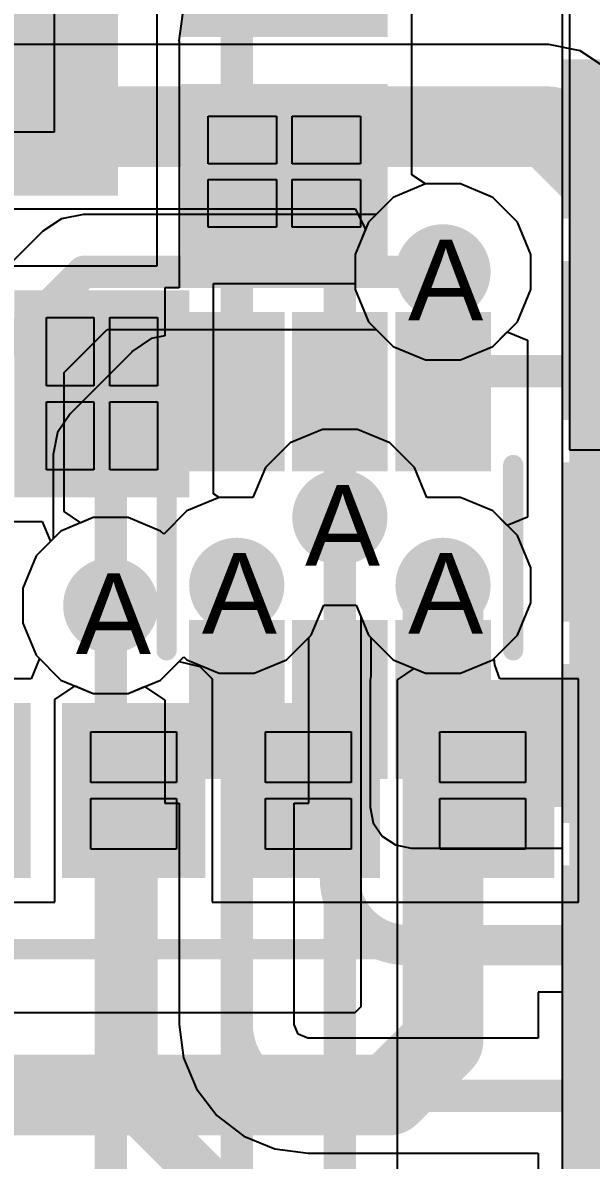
# Model space of a CAD drawing. Header units: inches. Extents: x 0 to 5271, y 0 to 5417.
# Drawn here: x 131.14 to 134.73, y 28.31 to 35.48 of the extents above; entities that cross this region are included whole.
import ezdxf

# ---------------------------------------------------------------- set-up
doc = ezdxf.new("R2010")
doc.units = ezdxf.units.IN
for name, color, linetype in [('Bottom Layer', 5, 'Continuous'), ('Bottom Overlay', 54, 'Continuous'), ('Bottom Paste', 16, 'Continuous'), ('Bottom Solder', 6, 'Continuous'), ('Drill Drawing', 1, 'Continuous'), ('L2_GND1', 16, 'Continuous'), ('L3_SIG1', 76, 'Continuous'), ('L4_PWR', 90, 'Continuous'), ('L5_GND2', 156, 'Continuous'), ('L6_SIG2', 130, 'Continuous'), ('L7_GND3', 216, 'Continuous'), ('Top Layer', 1, 'Continuous'), ('Top Overlay', 2, 'Continuous'), ('Top Paste', 8, 'Continuous'), ('Top Solder', 216, 'Continuous'), ('Via Holes', 16, 'Continuous')]:
    doc.layers.add(name, color=color, linetype=linetype)
doc.styles.add('Arial', font='', dxfattribs={"height": 0.2})
doc.styles.get('Arial').set_extended_font_data('Arial')

# ---------------------------------------------------------------- blocks, each defined once
blk = doc.blocks.new('SOT_363_B_266')
at = {"layer": 'Bottom Layer'}
for points in [[(-1.37, 0.45), (-1.37, 0.85), (-0.57, 0.85), (-0.57, 0.45)], [(0.57, 0.45), (0.57, 0.85), (1.37, 0.85), (1.37, 0.45)], [(-1.37, -0.2), (-1.37, 0.2), (-0.57, 0.2), (-0.57, -0.2)], [(0.57, -0.2), (0.57, 0.2), (1.37, 0.2), (1.37, -0.2)], [(-1.37, -0.85), (-1.37, -0.45), (-0.57, -0.45), (-0.57, -0.85)], [(0.57, -0.85), (0.57, -0.45), (1.37, -0.45), (1.37, -0.85)]]:
    blk.add_hatch(color=5, dxfattribs=at).paths.add_polyline_path(points)
at = {"layer": 'Bottom Paste'}
for points in [[(-1.37, 0.45), (-1.37, 0.85), (-0.57, 0.85), (-0.57, 0.45)], [(0.57, 0.45), (0.57, 0.85), (1.37, 0.85), (1.37, 0.45)], [(-1.37, -0.2), (-1.37, 0.2), (-0.57, 0.2), (-0.57, -0.2)], [(0.57, -0.2), (0.57, 0.2), (1.37, 0.2), (1.37, -0.2)], [(-1.37, -0.85), (-1.37, -0.45), (-0.57, -0.45), (-0.57, -0.85)], [(0.57, -0.85), (0.57, -0.45), (1.37, -0.45), (1.37, -0.85)]]:
    blk.add_hatch(color=16, dxfattribs=at).paths.add_polyline_path(points)
at = {"layer": 'Bottom Solder'}
for points in [[(-1.4716, 0.3484), (-1.4716, 0.9516), (-0.4684, 0.9516), (-0.4684, 0.3484)], [(0.4684, 0.3484), (0.4684, 0.9516), (1.4716, 0.9516), (1.4716, 0.3484)], [(-1.4716, -0.3016), (-1.4716, 0.3016), (-0.4684, 0.3016), (-0.4684, -0.3016)], [(0.4684, -0.3016), (0.4684, 0.3016), (1.4716, 0.3016), (1.4716, -0.3016)], [(-1.4716, -0.9516), (-1.4716, -0.3484), (-0.4684, -0.3484), (-0.4684, -0.9516)], [(0.4684, -0.9516), (0.4684, -0.3484), (1.4716, -0.3484), (1.4716, -0.9516)]]:
    blk.add_hatch(color=6, dxfattribs=at).paths.add_polyline_path(points)
at = {"layer": 'Bottom Overlay'}
for points in [[(-0.6604, 1.0922, 0.127, 0.127, 0), (0.508, 1.0922, 0.127, 0.127, 0)], [(-1.651, -0.5334, 0.1, 0.1, 0), (-1.524, -0.6604, 0.1, 0.1, 0)], [(-1.651, -0.5334, 0.1, 0.1, 0), (-1.651, -0.7874, 0.1, 0.1, 0)], [(-1.524, -0.6604, 0.1, 0.1, 0), (-1.651, -0.7874, 0.1, 0.1, 0)], [(-0.6604, -1.0922, 0.127, 0.127, 0), (0.508, -1.0922, 0.127, 0.127, 0)]]:
    blk.add_lwpolyline(points, format="xyseb", dxfattribs=at)
for points in [[(-0.6922, 1.0922, 0.0635, 0.0635, 1), (-0.6287, 1.0922, 0.0635, 0.0635, 1)], [(0.4762, 1.0922, 0.0635, 0.0635, 1), (0.5397, 1.0922, 0.0635, 0.0635, 1)], [(-1.676, -0.5334, 0.05, 0.05, 1), (-1.626, -0.5334, 0.05, 0.05, 1)], [(-1.676, -0.5334, 0.05, 0.05, 1), (-1.626, -0.5334, 0.05, 0.05, 1)], [(-1.549, -0.6604, 0.05, 0.05, 1), (-1.499, -0.6604, 0.05, 0.05, 1)], [(-1.549, -0.6604, 0.05, 0.05, 1), (-1.499, -0.6604, 0.05, 0.05, 1)], [(-1.676, -0.7874, 0.05, 0.05, 1), (-1.626, -0.7874, 0.05, 0.05, 1)], [(-1.676, -0.7874, 0.05, 0.05, 1), (-1.626, -0.7874, 0.05, 0.05, 1)], [(-0.6922, -1.0922, 0.0635, 0.0635, 1), (-0.6287, -1.0922, 0.0635, 0.0635, 1)], [(0.4762, -1.0922, 0.0635, 0.0635, 1), (0.5397, -1.0922, 0.0635, 0.0635, 1)]]:
    blk.add_lwpolyline(points, format="xyseb", close=True, dxfattribs=at)
blk = doc.blocks.new('A7682E_268')
at = {"layer": 'Top Layer'}
for points in [[(1.6, -1.85), (4.2, -1.85), (4.2, -4.95), (1.6, -4.95)], [(4.8, -4.45), (5.9, -4.45), (5.9, -5.35), (4.8, -5.35)], [(3.75, -5.75), (4.65, -5.75), (4.65, -6.85), (3.75, -6.85)], [(4.05, -8.35), (4.75, -8.35), (4.75, -9.25), (4.05, -9.25)], [(5.15, -8.35), (5.85, -8.35), (5.85, -9.25), (5.15, -9.25)], [(6.25, -8.35), (6.95, -8.35), (6.95, -9.25), (6.25, -9.25)]]:
    blk.add_hatch(color=1, dxfattribs=at).paths.add_polyline_path(points)
at = {"layer": 'Top Solder'}
for points in [[(1.4984, -1.7484), (4.3016, -1.7484), (4.3016, -5.0516), (1.4984, -5.0516)], [(4.6984, -2.9484), (6.0016, -2.9484), (6.0016, -4.0516), (4.6984, -4.0516)], [(4.6984, -4.3484), (6.0016, -4.3484), (6.0016, -5.4516), (4.6984, -5.4516)], [(3.6484, -5.6484), (4.7516, -5.6484), (4.7516, -6.9516), (3.6484, -6.9516)], [(2.8484, -8.2484), (3.7516, -8.2484), (3.7516, -9.3516), (2.8484, -9.3516)], [(3.9484, -8.2484), (4.8516, -8.2484), (4.8516, -9.3516), (3.9484, -9.3516)], [(5.0484, -8.2484), (5.9516, -8.2484), (5.9516, -9.3516), (5.0484, -9.3516)], [(6.1484, -8.2484), (7.0516, -8.2484), (7.0516, -9.3516), (6.1484, -9.3516)]]:
    blk.add_hatch(color=216, dxfattribs=at).paths.add_polyline_path(points)
at = {"layer": 'Top Overlay'}
blk.add_lwpolyline([(-9.8, -9.8, 0.127, 0.127, 0), (9.8, -9.8, 0.127, 0.127, 0)], format="xyseb", dxfattribs=at)
at = {"layer": 'Top Paste'}
for p, q in [((3.9, -3.7), (3.9, -4.65)), ((4.87, -4.85), (4.87, -4.55)), ((4.87, -4.55), (5.3, -4.55)), ((5.3, -4.55), (5.3, -4.85)), ((5.4, -4.85), (5.4, -4.55)), ((5.4, -4.55), (5.83, -4.55)), ((5.83, -4.55), (5.83, -4.85)), ((3.9, -4.65), (3.2, -4.65)), ((5.3, -4.85), (4.87, -4.85)), ((5.83, -4.85), (5.4, -4.85)), ((4.87, -5.25), (4.87, -4.95)), ((4.87, -4.95), (5.3, -4.95)), ((5.3, -4.95), (5.3, -5.25)), ((5.4, -5.25), (5.4, -4.95)), ((5.4, -4.95), (5.83, -4.95)), ((5.83, -4.95), (5.83, -5.25)), ((5.3, -5.25), (4.87, -5.25)), ((5.83, -5.25), (5.4, -5.25)), ((3.85, -6.25), (3.85, -5.82)), ((3.85, -5.82), (4.15, -5.82)), ((4.15, -5.82), (4.15, -6.25)), ((4.25, -6.25), (4.25, -5.82)), ((4.25, -5.82), (4.55, -5.82)), ((4.55, -5.82), (4.55, -6.25)), ((4.15, -6.25), (3.85, -6.25)), ((4.55, -6.25), (4.25, -6.25)), ((3.85, -6.78), (3.85, -6.35)), ((3.85, -6.35), (4.15, -6.35)), ((4.15, -6.35), (4.15, -6.78)), ((4.25, -6.78), (4.25, -6.35)), ((4.25, -6.35), (4.55, -6.35)), ((4.55, -6.35), (4.55, -6.78)), ((4.15, -6.78), (3.85, -6.78)), ((4.55, -6.78), (4.25, -6.78)), ((4.13, -8.75), (4.13, -8.43)), ((4.13, -8.43), (4.67, -8.43)), ((4.67, -8.43), (4.67, -8.75)), ((5.23, -8.75), (5.23, -8.43)), ((5.23, -8.43), (5.77, -8.43)), ((5.77, -8.43), (5.77, -8.75)), ((6.33, -8.75), (6.33, -8.43)), ((6.33, -8.43), (6.87, -8.43)), ((6.87, -8.43), (6.87, -8.75)), ((4.67, -8.75), (4.13, -8.75)), ((5.77, -8.75), (5.23, -8.75)), ((6.87, -8.75), (6.33, -8.75)), ((4.13, -9.17), (4.13, -8.85)), ((4.13, -8.85), (4.67, -8.85)), ((4.67, -8.85), (4.67, -9.17)), ((5.23, -9.17), (5.23, -8.85)), ((5.23, -8.85), (5.77, -8.85)), ((5.77, -8.85), (5.77, -9.17)), ((6.33, -9.17), (6.33, -8.85)), ((6.33, -8.85), (6.87, -8.85)), ((6.87, -8.85), (6.87, -9.17)), ((4.67, -9.17), (4.13, -9.17)), ((5.77, -9.17), (5.23, -9.17)), ((6.87, -9.17), (6.33, -9.17))]:
    blk.add_line(p, q, dxfattribs=at)
blk = doc.blocks.new('XKNANO_113_B_295')
at = {"layer": 'Bottom Layer'}
for points in [[(-3.96, -6.17), (-3.16, -6.17), (-3.16, -7.31), (-3.96, -7.31)], [(-2.69, -6.17), (-1.89, -6.17), (-1.89, -7.31), (-2.69, -7.31)], [(-1.42, -6.17), (-0.62, -6.17), (-0.62, -7.31), (-1.42, -7.31)], [(-0.15, -6.17), (0.65, -6.17), (0.65, -7.31), (-0.15, -7.31)], [(1.12, -6.17), (1.92, -6.17), (1.92, -7.31), (1.12, -7.31)], [(2.07, -6.17), (2.87, -6.17), (2.87, -7.31), (2.07, -7.31)]]:
    blk.add_hatch(color=5, dxfattribs=at).paths.add_polyline_path(points)
at = {"layer": 'Bottom Paste'}
for points in [[(-3.96, -6.17), (-3.16, -6.17), (-3.16, -7.31), (-3.96, -7.31)], [(-2.69, -6.17), (-1.89, -6.17), (-1.89, -7.31), (-2.69, -7.31)], [(-1.42, -6.17), (-0.62, -6.17), (-0.62, -7.31), (-1.42, -7.31)], [(-0.15, -6.17), (0.65, -6.17), (0.65, -7.31), (-0.15, -7.31)], [(1.12, -6.17), (1.92, -6.17), (1.92, -7.31), (1.12, -7.31)], [(2.07, -6.17), (2.87, -6.17), (2.87, -7.31), (2.07, -7.31)]]:
    blk.add_hatch(color=16, dxfattribs=at).paths.add_polyline_path(points)
at = {"layer": 'Bottom Solder'}
for points in [[(-4.0616, -6.0684), (-3.0584, -6.0684), (-3.0584, -7.4116), (-4.0616, -7.4116)], [(-2.7916, -6.0684), (-1.7884, -6.0684), (-1.7884, -7.4116), (-2.7916, -7.4116)], [(-1.5216, -6.0684), (-0.5184, -6.0684), (-0.5184, -7.4116), (-1.5216, -7.4116)], [(-0.2516, -6.0684), (0.7516, -6.0684), (0.7516, -7.4116), (-0.2516, -7.4116)], [(1.0184, -6.0684), (2.0216, -6.0684), (2.0216, -7.4116), (1.0184, -7.4116)], [(1.9684, -6.0684), (2.9716, -6.0684), (2.9716, -7.4116), (1.9684, -7.4116)]]:
    blk.add_hatch(color=6, dxfattribs=at).paths.add_polyline_path(points)

msp = doc.modelspace()

# ---------------------------------------------------------------- hatches: boundary and pattern name
at = {"layer": 'Bottom Layer'}
h = msp.add_hatch(color=5, dxfattribs=at)
edge = h.paths.add_edge_path()
edge.add_arc((133.7931, 33.9089), 0.3, 0, 360)
h = msp.add_hatch(color=5, dxfattribs=at)
edge = h.paths.add_edge_path()
edge.add_arc((133.143, 32.3618), 0.3, 0, 360)
h = msp.add_hatch(color=5, dxfattribs=at)
edge = h.paths.add_edge_path()
edge.add_arc((132.493, 31.933), 0.3, 0, 360)
h = msp.add_hatch(color=5, dxfattribs=at)
edge = h.paths.add_edge_path()
edge.add_arc((133.7931, 31.933), 0.3, 0, 360)
h = msp.add_hatch(color=5, dxfattribs=at)
edge = h.paths.add_edge_path()
edge.add_arc((131.699, 31.806), 0.3, 0, 360)
msp.add_hatch(color=5, dxfattribs=at).paths.add_polyline_path([(133.5931, 30.536), (135.787, 30.536), (135.787, 31.336), (133.5931, 31.336)])
at = {"layer": 'L2_GND1'}
h = msp.add_hatch(color=16, dxfattribs=at)
edge = h.paths.add_edge_path()
edge.add_arc((133.7931, 33.9089), 0.3, 0, 360)
h = msp.add_hatch(color=16, dxfattribs=at)
edge = h.paths.add_edge_path()
edge.add_arc((133.143, 32.3618), 0.3, 0, 360)
h = msp.add_hatch(color=16, dxfattribs=at)
edge = h.paths.add_edge_path()
edge.add_arc((132.493, 31.933), 0.3, 0, 360)
h = msp.add_hatch(color=16, dxfattribs=at)
edge = h.paths.add_edge_path()
edge.add_arc((133.7931, 31.933), 0.3, 0, 360)
h = msp.add_hatch(color=16, dxfattribs=at)
edge = h.paths.add_edge_path()
edge.add_arc((131.699, 31.806), 0.3, 0, 360)
at = {"layer": 'L3_SIG1'}
h = msp.add_hatch(color=76, dxfattribs=at)
edge = h.paths.add_edge_path()
edge.add_arc((133.7931, 33.9089), 0.3, 0, 360)
h = msp.add_hatch(color=76, dxfattribs=at)
edge = h.paths.add_edge_path()
edge.add_arc((133.143, 32.3618), 0.3, 0, 360)
h = msp.add_hatch(color=76, dxfattribs=at)
edge = h.paths.add_edge_path()
edge.add_arc((132.493, 31.933), 0.3, 0, 360)
h = msp.add_hatch(color=76, dxfattribs=at)
edge = h.paths.add_edge_path()
edge.add_arc((133.7931, 31.933), 0.3, 0, 360)
h = msp.add_hatch(color=76, dxfattribs=at)
edge = h.paths.add_edge_path()
edge.add_arc((131.699, 31.806), 0.3, 0, 360)
at = {"layer": 'L4_PWR'}
h = msp.add_hatch(color=90, dxfattribs=at)
edge = h.paths.add_edge_path()
edge.add_arc((133.7931, 33.9089), 0.3, 0, 360)
h = msp.add_hatch(color=90, dxfattribs=at)
edge = h.paths.add_edge_path()
edge.add_arc((133.143, 32.3618), 0.3, 0, 360)
h = msp.add_hatch(color=90, dxfattribs=at)
edge = h.paths.add_edge_path()
edge.add_arc((132.493, 31.933), 0.3, 0, 360)
h = msp.add_hatch(color=90, dxfattribs=at)
edge = h.paths.add_edge_path()
edge.add_arc((133.7931, 31.933), 0.3, 0, 360)
h = msp.add_hatch(color=90, dxfattribs=at)
edge = h.paths.add_edge_path()
edge.add_arc((131.699, 31.806), 0.3, 0, 360)
at = {"layer": 'L5_GND2'}
h = msp.add_hatch(color=156, dxfattribs=at)
edge = h.paths.add_edge_path()
edge.add_arc((133.7931, 33.9089), 0.3, 0, 360)
h = msp.add_hatch(color=156, dxfattribs=at)
edge = h.paths.add_edge_path()
edge.add_arc((133.143, 32.3618), 0.3, 0, 360)
h = msp.add_hatch(color=156, dxfattribs=at)
edge = h.paths.add_edge_path()
edge.add_arc((132.493, 31.933), 0.3, 0, 360)
h = msp.add_hatch(color=156, dxfattribs=at)
edge = h.paths.add_edge_path()
edge.add_arc((133.7931, 31.933), 0.3, 0, 360)
h = msp.add_hatch(color=156, dxfattribs=at)
edge = h.paths.add_edge_path()
edge.add_arc((131.699, 31.806), 0.3, 0, 360)
at = {"layer": 'L6_SIG2'}
h = msp.add_hatch(color=130, dxfattribs=at)
edge = h.paths.add_edge_path()
edge.add_arc((133.7931, 33.9089), 0.3, 0, 360)
h = msp.add_hatch(color=130, dxfattribs=at)
edge = h.paths.add_edge_path()
edge.add_arc((133.143, 32.3618), 0.3, 0, 360)
h = msp.add_hatch(color=130, dxfattribs=at)
edge = h.paths.add_edge_path()
edge.add_arc((132.493, 31.933), 0.3, 0, 360)
h = msp.add_hatch(color=130, dxfattribs=at)
edge = h.paths.add_edge_path()
edge.add_arc((133.7931, 31.933), 0.3, 0, 360)
h = msp.add_hatch(color=130, dxfattribs=at)
edge = h.paths.add_edge_path()
edge.add_arc((131.699, 31.806), 0.3, 0, 360)
at = {"layer": 'L7_GND3'}
h = msp.add_hatch(color=216, dxfattribs=at)
edge = h.paths.add_edge_path()
edge.add_arc((133.7931, 33.9089), 0.3, 0, 360)
h = msp.add_hatch(color=216, dxfattribs=at)
edge = h.paths.add_edge_path()
edge.add_arc((133.143, 32.3618), 0.3, 0, 360)
h = msp.add_hatch(color=216, dxfattribs=at)
edge = h.paths.add_edge_path()
edge.add_arc((132.493, 31.933), 0.3, 0, 360)
h = msp.add_hatch(color=216, dxfattribs=at)
edge = h.paths.add_edge_path()
edge.add_arc((133.7931, 31.933), 0.3, 0, 360)
h = msp.add_hatch(color=216, dxfattribs=at)
edge = h.paths.add_edge_path()
edge.add_arc((131.699, 31.806), 0.3, 0, 360)
at = {"layer": 'Top Layer'}
h = msp.add_hatch(color=1, dxfattribs=at)
edge = h.paths.add_edge_path()
edge.add_arc((133.7931, 33.9089), 0.3, 0, 360)
h = msp.add_hatch(color=1, dxfattribs=at)
edge = h.paths.add_edge_path()
edge.add_arc((133.143, 32.3618), 0.3, 0, 360)
h = msp.add_hatch(color=1, dxfattribs=at)
edge = h.paths.add_edge_path()
edge.add_arc((132.493, 31.933), 0.3, 0, 360)
h = msp.add_hatch(color=1, dxfattribs=at)
edge = h.paths.add_edge_path()
edge.add_arc((133.7931, 31.933), 0.3, 0, 360)
h = msp.add_hatch(color=1, dxfattribs=at)
edge = h.paths.add_edge_path()
edge.add_arc((131.699, 31.806), 0.3, 0, 360)
at = {"layer": 'Via Holes'}
h = msp.add_hatch(color=7, dxfattribs=at)
edge = h.paths.add_edge_path()
edge.add_arc((133.7931, 33.9089), 0.15, 0, 360)
h = msp.add_hatch(color=7, dxfattribs=at)
edge = h.paths.add_edge_path()
edge.add_arc((133.143, 32.3618), 0.15, 0, 360)
h = msp.add_hatch(color=7, dxfattribs=at)
edge = h.paths.add_edge_path()
edge.add_arc((132.493, 31.933), 0.15, 0, 360)
h = msp.add_hatch(color=7, dxfattribs=at)
edge = h.paths.add_edge_path()
edge.add_arc((133.7931, 31.933), 0.15, 0, 360)
h = msp.add_hatch(color=7, dxfattribs=at)
edge = h.paths.add_edge_path()
edge.add_arc((131.699, 31.806), 0.15, 0, 360)

# ---------------------------------------------------------------- linework, layer by layer
at = {"layer": 'Bottom Layer'}
for p, q in [((134.5444, 38.354), (134.5444, 11.4664)), ((132.1633, 35.6285), (132.1288, 35.366)), ((132.1288, 35.366), (132.1305, 35.3659)), ((132.1305, 35.3659), (132.1305, 33.8077)), ((132.1305, 33.8077), (132.0391, 33.8077)), ((132.0391, 33.8077), (132.0391, 33.5055)), ((131.9544, 33.4887), (131.8368, 33.4101)), ((132.0391, 33.5055), (131.9544, 33.4887)), ((131.8368, 33.4101), (131.8318, 33.4026)), ((131.8318, 33.4026), (131.4426, 33.0134)), ((131.4426, 33.0134), (131.364, 32.8958)), ((131.364, 32.8958), (131.3364, 32.7571)), ((131.3364, 32.7571), (131.3364, 32.7571)), ((131.3364, 32.7571), (131.3364, 32.2269)), ((131.3364, 32.2269), (131.2293, 32.1198)), ((131.2293, 32.1198), (131.145, 31.9162)), ((131.145, 31.9162), (131.145, 31.6958)), ((132.9627, 31.6192), (133.0408, 31.8078)), ((133.0408, 31.8078), (133.2453, 31.8078)), ((133.2453, 31.8078), (133.3234, 31.6192)), ((131.145, 31.6958), (131.2293, 31.4922)), ((132.947, 31.6035), (132.9627, 31.6192)), ((133.3234, 31.6192), (133.3391, 31.6035)), ((132.947, 30.5597), (132.947, 31.6035)), ((133.3391, 31.6035), (133.3391, 31.361)), ((131.2293, 31.4922), (131.3852, 31.3363)), ((131.3852, 31.3363), (131.5888, 31.252)), ((133.3391, 31.361), (133.3341, 31.336)), ((133.3341, 31.336), (133.3341, 30.536)), ((131.8092, 31.252), (131.912, 31.2946)), ((131.912, 31.2946), (132.0391, 31.2097)), ((131.5888, 31.252), (131.8092, 31.252)), ((132.0391, 31.2097), (132.0391, 30.5597)), ((132.0391, 30.5597), (132.1305, 30.5597)), ((132.1305, 30.5597), (132.1305, 29.166)), ((132.8556, 29.166), (132.8556, 30.5597)), ((132.8556, 30.5597), (132.947, 30.5597)), ((133.3341, 30.536), (133.3538, 30.4369)), ((133.3538, 30.4369), (133.4099, 30.3529)), ((133.4099, 30.3529), (133.494, 30.2967)), ((133.494, 30.2967), (133.5931, 30.277)), ((133.5931, 30.277), (134.5444, 30.277)), ((134.5444, 30.277), (134.5444, 29.37)), ((134.5444, 29.37), (134.3929, 29.37)), ((134.3929, 29.37), (134.3929, 29.0785)), ((132.1305, 29.166), (132.1305, 29.166)), ((132.1305, 29.166), (132.1305, 29.166)), ((132.1305, 29.166), (132.1305, 29.1658)), ((132.1305, 29.1658), (132.1582, 28.9557)), ((132.8553, 29.1643), (132.8556, 29.166)), ((132.8805, 29.1034), (132.8553, 29.1643)), ((132.9414, 29.0782), (132.8805, 29.1034)), ((132.943, 29.0785), (132.9414, 29.0782)), ((134.3929, 29.0785), (132.943, 29.0785)), ((132.1582, 28.9557), (132.2394, 28.7597)), ((132.2394, 28.7597), (132.3685, 28.5914)), ((132.3685, 28.5914), (132.5368, 28.4623)), ((132.5368, 28.4623), (132.7327, 28.3811)), ((132.7327, 28.3811), (132.9429, 28.3534)), ((132.9429, 28.3534), (132.943, 28.3534)), ((132.943, 28.3534), (132.943, 28.3534)), ((132.943, 28.3534), (132.9431, 28.3534)), ((132.9431, 28.3534), (134.3929, 28.3534)), ((134.3929, 28.3534), (134.3929, 28.062))]:
    msp.add_line(p, q, dxfattribs=at)
for points in [[(132.493, 35.366, 0.2032, 0.2032, -0.099034), (132.5431, 35.616, 0.2032, 0.2032, 0)], [(132.493, 33.1537, 0.2032, 0.2032, 0), (132.493, 35.3659, 0.2032, 0.2032, 0)], [(133.143, 34.405, 0.2032, 0.2032, -0.414213), (133.484, 34.746, 0.2032, 0.2032, 0)], [(133.484, 34.746, 0.2032, 0.2032, 0), (135.2169, 34.746, 0.2032, 0.2032, 0)], [(133.143, 33.1537, 0.2032, 0.2032, 0), (133.143, 34.405, 0.2032, 0.2032, 0)], [(133.8015, 33.2185, 0.2032, 0.2032, 0), (133.8015, 33.9089, 0.2032, 0.2032, 0)], [(133.8015, 33.2185, 0.2032, 0.2032, 0), (133.8661, 33.2832, 0.2032, 0.2032, 0)], [(133.8661, 33.2832, 0.2032, 0.2032, 0), (135.1368, 33.2832, 0.2032, 0.2032, 0)], [(133.7931, 33.2102, 0.2032, 0.2032, 0), (133.8015, 33.2185, 0.2032, 0.2032, 0)], [(133.7931, 33.1537, 0.2032, 0.2032, 0), (133.7931, 33.2102, 0.2032, 0.2032, 0)], [(133.7973, 33.2144, 0.2032, 0.2032, 0), (133.8015, 33.2185, 0.2032, 0.2032, 0)], [(133.8015, 33.2185, 0.2032, 0.2032, 0), (133.8015, 33.2185, 0.2032, 0.2032, 0)], [(131.699, 32.7571, 0.2032, 0.2032, 0), (132.0932, 33.1512, 0.2032, 0.2032, 0)], [(132.0932, 33.1537, 0.2032, 0.2032, 0), (132.493, 33.1537, 0.2032, 0.2032, 0)], [(132.0932, 33.1512, 0.2032, 0.2032, 0), (132.0932, 33.1537, 0.2032, 0.2032, 0)], [(133.143, 32.3618, 0.2032, 0.2032, 0), (133.143, 33.1537, 0.2032, 0.2032, 0)], [(131.699, 31.806, 0.2032, 0.2032, 0), (131.699, 32.7571, 0.2032, 0.2032, 0)], [(133.7931, 31.2137, 0.254, 0.254, 0), (133.7931, 31.933, 0.254, 0.254, 0)], [(132.493, 31.2137, 0.2032, 0.2032, 0), (132.493, 31.933, 0.2032, 0.2032, 0)], [(131.6328, 31.8722, 0.2032, 0.2032, 0), (131.699, 31.806, 0.2032, 0.2032, 0)], [(133.143, 30.0905, 0.254, 0.254, 0), (133.143, 31.2137, 0.254, 0.254, 0)], [(132.493, 29.166, 0.2032, 0.2032, 0), (132.493, 31.2137, 0.2032, 0.2032, 0)], [(133.5675, 29.666, 0.254, 0.254, -0.414214), (133.143, 30.0905, 0.254, 0.254, 0)], [(133.5675, 29.666, 0.254, 0.254, 0), (135.2169, 29.666, 0.254, 0.254, 0)], [(132.943, 28.716, 0.2032, 0.2032, -0.414214), (132.493, 29.166, 0.2032, 0.2032, 0)], [(132.943, 28.716, 0.2032, 0.2032, 0), (135.2169, 28.716, 0.2032, 0.2032, 0)]]:
    msp.add_lwpolyline(points, format="xyseb", dxfattribs=at)
for points in [[(132.4422, 35.366, 0.1016, 0.1016, 1), (132.5438, 35.366, 0.1016, 0.1016, 1)], [(132.4422, 35.3659, 0.1016, 0.1016, 1), (132.5438, 35.3659, 0.1016, 0.1016, 1)], [(133.4332, 34.746, 0.1016, 0.1016, 1), (133.5348, 34.746, 0.1016, 0.1016, 1)], [(133.4332, 34.746, 0.1016, 0.1016, 1), (133.5348, 34.746, 0.1016, 0.1016, 1)], [(133.0922, 34.405, 0.1016, 0.1016, 1), (133.1938, 34.405, 0.1016, 0.1016, 1)], [(133.0922, 34.405, 0.1016, 0.1016, 1), (133.1938, 34.405, 0.1016, 0.1016, 1)], [(133.7507, 33.9089, 0.1016, 0.1016, 1), (133.8523, 33.9089, 0.1016, 0.1016, 1)], [(133.8153, 33.2832, 0.1016, 0.1016, 1), (133.9169, 33.2832, 0.1016, 0.1016, 1)], [(133.8153, 33.2832, 0.1016, 0.1016, 1), (133.9169, 33.2832, 0.1016, 0.1016, 1)], [(133.7423, 33.2102, 0.1016, 0.1016, 1), (133.8439, 33.2102, 0.1016, 0.1016, 1)], [(133.7423, 33.2102, 0.1016, 0.1016, 1), (133.8439, 33.2102, 0.1016, 0.1016, 1)], [(133.7465, 33.2144, 0.1016, 0.1016, 1), (133.8481, 33.2144, 0.1016, 0.1016, 1)], [(133.7507, 33.2185, 0.1016, 0.1016, 1), (133.8523, 33.2185, 0.1016, 0.1016, 1)], [(133.7507, 33.2185, 0.1016, 0.1016, 1), (133.8523, 33.2185, 0.1016, 0.1016, 1)], [(133.7507, 33.2185, 0.1016, 0.1016, 1), (133.8523, 33.2185, 0.1016, 0.1016, 1)], [(133.7507, 33.2185, 0.1016, 0.1016, 1), (133.8523, 33.2185, 0.1016, 0.1016, 1)], [(133.7507, 33.2185, 0.1016, 0.1016, 1), (133.8523, 33.2185, 0.1016, 0.1016, 1)], [(133.7507, 33.2185, 0.1016, 0.1016, 1), (133.8523, 33.2185, 0.1016, 0.1016, 1)], [(132.0424, 33.1537, 0.1016, 0.1016, 1), (132.144, 33.1537, 0.1016, 0.1016, 1)], [(132.0424, 33.1537, 0.1016, 0.1016, 1), (132.144, 33.1537, 0.1016, 0.1016, 1)], [(132.0424, 33.1512, 0.1016, 0.1016, 1), (132.144, 33.1512, 0.1016, 0.1016, 1)], [(132.0424, 33.1512, 0.1016, 0.1016, 1), (132.144, 33.1512, 0.1016, 0.1016, 1)], [(132.4422, 33.1537, 0.1016, 0.1016, 1), (132.5438, 33.1537, 0.1016, 0.1016, 1)], [(132.4422, 33.1537, 0.1016, 0.1016, 1), (132.5438, 33.1537, 0.1016, 0.1016, 1)], [(133.0922, 33.1537, 0.1016, 0.1016, 1), (133.1938, 33.1537, 0.1016, 0.1016, 1)], [(133.0922, 33.1537, 0.1016, 0.1016, 1), (133.1938, 33.1537, 0.1016, 0.1016, 1)], [(133.7423, 33.1537, 0.1016, 0.1016, 1), (133.8439, 33.1537, 0.1016, 0.1016, 1)], [(131.6482, 32.7571, 0.1016, 0.1016, 1), (131.7498, 32.7571, 0.1016, 0.1016, 1)], [(131.6482, 32.7571, 0.1016, 0.1016, 1), (131.7498, 32.7571, 0.1016, 0.1016, 1)], [(133.0922, 32.3618, 0.1016, 0.1016, 1), (133.1938, 32.3618, 0.1016, 0.1016, 1)], [(133.7296, 31.933, 0.127, 0.127, 1), (133.8566, 31.933, 0.127, 0.127, 1)], [(132.4422, 31.933, 0.1016, 0.1016, 1), (132.5438, 31.933, 0.1016, 0.1016, 1)], [(131.582, 31.8722, 0.1016, 0.1016, 1), (131.6836, 31.8722, 0.1016, 0.1016, 1)], [(131.6482, 31.806, 0.1016, 0.1016, 1), (131.7498, 31.806, 0.1016, 0.1016, 1)], [(131.6482, 31.806, 0.1016, 0.1016, 1), (131.7498, 31.806, 0.1016, 0.1016, 1)], [(133.0795, 31.2137, 0.127, 0.127, 1), (133.2065, 31.2137, 0.127, 0.127, 1)], [(133.7296, 31.2137, 0.127, 0.127, 1), (133.8566, 31.2137, 0.127, 0.127, 1)], [(132.4422, 31.2137, 0.1016, 0.1016, 1), (132.5438, 31.2137, 0.1016, 0.1016, 1)], [(132.4422, 31.2137, 0.1016, 0.1016, 1), (132.5438, 31.2137, 0.1016, 0.1016, 1)], [(133.0795, 30.0905, 0.127, 0.127, 1), (133.2065, 30.0905, 0.127, 0.127, 1)], [(133.0795, 30.0905, 0.127, 0.127, 1), (133.2065, 30.0905, 0.127, 0.127, 1)], [(133.504, 29.666, 0.127, 0.127, 1), (133.631, 29.666, 0.127, 0.127, 1)], [(133.504, 29.666, 0.127, 0.127, 1), (133.631, 29.666, 0.127, 0.127, 1)], [(132.4422, 29.166, 0.1016, 0.1016, 1), (132.5438, 29.166, 0.1016, 0.1016, 1)], [(132.4422, 29.166, 0.1016, 0.1016, 1), (132.5438, 29.166, 0.1016, 0.1016, 1)], [(132.8922, 28.716, 0.1016, 0.1016, 1), (132.9938, 28.716, 0.1016, 0.1016, 1)], [(132.8922, 28.716, 0.1016, 0.1016, 1), (132.9938, 28.716, 0.1016, 0.1016, 1)]]:
    msp.add_lwpolyline(points, format="xyseb", close=True, dxfattribs=at)
at = {"layer": 'L2_GND1'}
for p, q in [((133.6829, 34.4629), (133.4793, 34.3785)), ((133.9033, 34.4629), (133.6829, 34.4629)), ((134.1069, 34.3785), (133.9033, 34.4629)), ((133.4793, 34.3785), (133.3234, 34.2227)), ((134.2627, 34.2227), (134.1069, 34.3785)), ((133.3234, 34.2227), (133.2391, 34.0191)), ((134.3471, 34.0191), (134.2627, 34.2227)), ((133.2391, 34.0191), (133.2391, 33.7987)), ((134.3471, 33.7987), (134.3471, 34.0191)), ((133.2391, 33.7987), (133.3234, 33.595)), ((134.2627, 33.595), (134.3471, 33.7987)), ((133.3234, 33.595), (133.4793, 33.4392)), ((134.1069, 33.4392), (134.2627, 33.595)), ((133.4793, 33.4392), (133.6829, 33.3549)), ((133.9033, 33.3549), (134.1069, 33.4392)), ((133.6829, 33.3549), (133.9033, 33.3549)), ((133.0328, 32.9158), (132.8292, 32.8314)), ((133.2532, 32.9158), (133.0328, 32.9158)), ((133.4569, 32.8314), (133.2532, 32.9158)), ((132.8292, 32.8314), (132.6734, 32.6756)), ((133.6127, 32.6756), (133.4569, 32.8314)), ((132.6734, 32.6756), (132.5952, 32.487)), ((133.6908, 32.487), (133.6127, 32.6756)), ((132.3829, 32.487), (132.1792, 32.4026)), ((132.5952, 32.487), (132.3829, 32.487)), ((133.9033, 32.487), (133.6908, 32.487)), ((134.1069, 32.4026), (133.9033, 32.487)), ((131.5888, 32.36), (131.3852, 32.2756)), ((131.8092, 32.36), (131.5888, 32.36)), ((132.0128, 32.2756), (131.8092, 32.36)), ((132.1792, 32.4026), (132.0325, 32.2559)), ((134.2627, 32.2468), (134.1069, 32.4026)), ((131.3852, 32.2756), (131.2293, 32.1198)), ((132.0325, 32.2559), (132.0128, 32.2756)), ((134.3471, 32.0432), (134.2627, 32.2468)), ((131.2293, 32.1198), (131.145, 31.9162)), ((134.3471, 31.8228), (134.3471, 32.0432)), ((131.145, 31.9162), (131.145, 31.6958)), ((132.9627, 31.6192), (133.0408, 31.8078)), ((133.0408, 31.8078), (133.2453, 31.8078)), ((133.2453, 31.8078), (133.3234, 31.6192)), ((134.2627, 31.6192), (134.3471, 31.8228)), ((131.145, 31.6958), (131.2293, 31.4922)), ((132.8069, 31.4633), (132.9627, 31.6192)), ((133.3234, 31.6192), (133.4793, 31.4633)), ((134.1069, 31.4633), (134.2627, 31.6192)), ((131.2293, 31.4922), (131.3852, 31.3363)), ((132.0128, 31.3363), (132.1595, 31.483)), ((132.1595, 31.483), (132.1792, 31.4633)), ((132.1792, 31.4633), (132.3829, 31.379)), ((132.6032, 31.379), (132.8069, 31.4633)), ((133.4793, 31.4633), (133.6829, 31.379)), ((133.9033, 31.379), (134.1069, 31.4633)), ((131.3852, 31.3363), (131.5888, 31.252)), ((131.8092, 31.252), (132.0128, 31.3363)), ((132.3829, 31.379), (132.6032, 31.379)), ((133.6829, 31.379), (133.9033, 31.379)), ((131.5888, 31.252), (131.8092, 31.252))]:
    msp.add_line(p, q, dxfattribs=at)
at = {"layer": 'L3_SIG1'}
for p, q in [((133.6829, 34.4629), (133.4793, 34.3785)), ((133.9033, 34.4629), (133.6829, 34.4629)), ((134.1069, 34.3785), (133.9033, 34.4629)), ((133.4793, 34.3785), (133.3234, 34.2227)), ((134.2627, 34.2227), (134.1069, 34.3785)), ((133.3234, 34.2227), (133.2391, 34.0191)), ((134.3471, 34.0191), (134.2627, 34.2227)), ((133.2391, 34.0191), (133.2391, 33.7987)), ((134.3471, 33.7987), (134.3471, 34.0191)), ((133.2391, 33.7987), (133.3234, 33.595)), ((134.2627, 33.595), (134.3471, 33.7987)), ((133.3234, 33.595), (133.4793, 33.4392)), ((134.1069, 33.4392), (134.2627, 33.595)), ((133.4793, 33.4392), (133.6829, 33.3549)), ((133.9033, 33.3549), (134.1069, 33.4392)), ((133.6829, 33.3549), (133.9033, 33.3549)), ((133.0328, 32.9158), (132.8292, 32.8314)), ((133.2532, 32.9158), (133.0328, 32.9158)), ((133.4569, 32.8314), (133.2532, 32.9158)), ((132.8292, 32.8314), (132.6734, 32.6756)), ((133.6127, 32.6756), (133.4569, 32.8314)), ((132.6734, 32.6756), (132.5952, 32.487)), ((133.6908, 32.487), (133.6127, 32.6756)), ((132.3829, 32.487), (132.1792, 32.4026)), ((132.5952, 32.487), (132.3829, 32.487)), ((133.9033, 32.487), (133.6908, 32.487)), ((134.1069, 32.4026), (133.9033, 32.487)), ((131.5888, 32.36), (131.3852, 32.2756)), ((131.8092, 32.36), (131.5888, 32.36)), ((132.0128, 32.2756), (131.8092, 32.36)), ((132.1792, 32.4026), (132.0325, 32.2559)), ((134.2627, 32.2468), (134.1069, 32.4026)), ((131.3852, 32.2756), (131.2293, 32.1198)), ((132.0325, 32.2559), (132.0128, 32.2756)), ((134.3471, 32.0432), (134.2627, 32.2468)), ((131.2293, 32.1198), (131.145, 31.9162)), ((134.3471, 31.8228), (134.3471, 32.0432)), ((131.145, 31.9162), (131.145, 31.6958)), ((132.9627, 31.6192), (133.0408, 31.8078)), ((133.0408, 31.8078), (133.2453, 31.8078)), ((133.2453, 31.8078), (133.3234, 31.6192)), ((134.2627, 31.6192), (134.3471, 31.8228)), ((131.145, 31.6958), (131.2293, 31.4922)), ((132.8069, 31.4633), (132.9627, 31.6192)), ((133.3234, 31.6192), (133.4793, 31.4633)), ((134.1069, 31.4633), (134.2627, 31.6192)), ((131.2293, 31.4922), (131.3852, 31.3363)), ((132.0128, 31.3363), (132.1595, 31.483)), ((132.1595, 31.483), (132.1792, 31.4633)), ((132.1792, 31.4633), (132.3829, 31.379)), ((132.6032, 31.379), (132.8069, 31.4633)), ((133.4793, 31.4633), (133.6829, 31.379)), ((133.9033, 31.379), (134.1069, 31.4633)), ((131.3852, 31.3363), (131.5888, 31.252)), ((131.8092, 31.252), (132.0128, 31.3363)), ((132.3829, 31.379), (132.6032, 31.379)), ((133.6829, 31.379), (133.9033, 31.379)), ((131.5888, 31.252), (131.8092, 31.252))]:
    msp.add_line(p, q, dxfattribs=at)
at = {"layer": 'L4_PWR'}
for p, q in [((134.4588, 35.3414), (130.5635, 35.3414)), ((134.657, 35.3019), (134.4588, 35.3414)), ((134.825, 35.1897), (134.657, 35.3019)), ((130.7781, 34.3055), (133.2403, 34.3055)), ((133.2403, 34.3055), (133.3051, 34.1785)), ((133.3051, 34.1785), (133.2391, 34.0191)), ((133.2391, 34.0191), (133.2391, 33.7987)), ((133.2391, 33.7987), (133.3234, 33.595)), ((133.3234, 33.595), (133.4793, 33.4392)), ((134.1069, 33.4392), (134.1982, 33.5305)), ((134.1982, 33.5305), (134.3252, 33.4779)), ((133.4793, 33.4392), (133.6829, 33.3549)), ((133.9033, 33.3549), (134.1069, 33.4392)), ((134.3252, 33.4779), (134.3252, 32.3639)), ((133.6829, 33.3549), (133.9033, 33.3549)), ((133.0328, 32.9158), (132.8292, 32.8314)), ((133.2532, 32.9158), (133.0328, 32.9158)), ((133.4569, 32.8314), (133.2532, 32.9158)), ((132.8292, 32.8314), (132.6734, 32.6756)), ((133.6127, 32.6756), (133.4569, 32.8314)), ((132.6734, 32.6756), (132.5952, 32.487)), ((133.6908, 32.487), (133.6127, 32.6756)), ((132.3829, 32.487), (132.1792, 32.4026)), ((132.5952, 32.487), (132.3829, 32.487)), ((133.9033, 32.487), (133.6908, 32.487)), ((134.1069, 32.4026), (133.9033, 32.487)), ((131.5888, 32.36), (131.3852, 32.2756)), ((131.8092, 32.36), (131.5888, 32.36)), ((132.0128, 32.2756), (131.8092, 32.36)), ((132.1792, 32.4026), (132.0325, 32.2559)), ((134.1982, 32.3113), (134.1069, 32.4026)), ((134.3252, 32.3639), (134.1982, 32.3113)), ((131.3852, 32.2756), (131.2293, 32.1198)), ((132.0325, 32.2559), (132.0128, 32.2756)), ((131.2293, 32.1198), (131.145, 31.9162)), ((131.145, 31.9162), (131.145, 31.6958)), ((132.9627, 31.6192), (133.0408, 31.8078)), ((133.0408, 31.8078), (133.2453, 31.8078)), ((133.2453, 31.8078), (133.2751, 31.7358)), ((131.145, 31.6958), (131.2293, 31.4922)), ((133.2751, 31.7358), (133.2751, 29.276)), ((132.8069, 31.4633), (132.9627, 31.6192)), ((131.2293, 31.4922), (131.3852, 31.3363)), ((132.0128, 31.3363), (132.1595, 31.483)), ((132.1595, 31.483), (132.1792, 31.4633)), ((132.1792, 31.4633), (132.3829, 31.379)), ((132.6032, 31.379), (132.8069, 31.4633)), ((131.3852, 31.3363), (131.5888, 31.252)), ((131.8092, 31.252), (132.0128, 31.3363)), ((132.3829, 31.379), (132.6032, 31.379)), ((131.5888, 31.252), (131.8092, 31.252)), ((133.2751, 29.276), (133.2373, 29.2381)), ((133.2373, 29.2381), (129.9106, 29.2381))]:
    msp.add_line(p, q, dxfattribs=at)
for points in [[(130.5635, 34.8234, 0.508, 0.508, 0), (134.4588, 34.8234, 0.508, 0.508, 0)], [(134.4588, 34.8234, 0.508, 0.508, 0), (134.8432, 34.439, 0.508, 0.508, 0)], [(134.8432, 18.2152, 0.508, 0.508, 0), (134.8432, 34.439, 0.508, 0.508, 0)], [(133.7931, 29.0615, 0.508, 0.508, 0), (133.7931, 31.806, 0.508, 0.508, 0)], [(133.4518, 28.7202, 0.508, 0.508, 0), (133.7931, 29.0615, 0.508, 0.508, 0)], [(128.9453, 28.7202, 0.508, 0.508, 0), (133.4518, 28.7202, 0.508, 0.508, 0)]]:
    msp.add_lwpolyline(points, format="xyseb", dxfattribs=at)
for points in [[(134.3318, 34.8234, 0.254, 0.254, 1), (134.5858, 34.8234, 0.254, 0.254, 1)], [(134.3318, 34.8234, 0.254, 0.254, 1), (134.5858, 34.8234, 0.254, 0.254, 1)], [(134.7162, 34.439, 0.254, 0.254, 1), (134.9702, 34.439, 0.254, 0.254, 1)], [(134.7162, 34.439, 0.254, 0.254, 1), (134.9702, 34.439, 0.254, 0.254, 1)], [(133.6661, 31.806, 0.254, 0.254, 1), (133.9201, 31.806, 0.254, 0.254, 1)], [(133.6661, 29.0615, 0.254, 0.254, 1), (133.9201, 29.0615, 0.254, 0.254, 1)], [(133.6661, 29.0615, 0.254, 0.254, 1), (133.9201, 29.0615, 0.254, 0.254, 1)], [(133.3248, 28.7202, 0.254, 0.254, 1), (133.5788, 28.7202, 0.254, 0.254, 1)], [(133.3248, 28.7202, 0.254, 0.254, 1), (133.5788, 28.7202, 0.254, 0.254, 1)]]:
    msp.add_lwpolyline(points, format="xyseb", close=True, dxfattribs=at)
at = {"layer": 'L5_GND2'}
for p, q in [((133.6829, 34.4629), (133.4793, 34.3785)), ((133.9033, 34.4629), (133.6829, 34.4629)), ((134.1069, 34.3785), (133.9033, 34.4629)), ((133.4793, 34.3785), (133.3234, 34.2227)), ((134.2627, 34.2227), (134.1069, 34.3785)), ((133.3234, 34.2227), (133.2391, 34.0191)), ((134.3471, 34.0191), (134.2627, 34.2227)), ((133.2391, 34.0191), (133.2391, 33.7987)), ((134.3471, 33.7987), (134.3471, 34.0191)), ((133.2391, 33.7987), (133.3234, 33.595)), ((134.2627, 33.595), (134.3471, 33.7987)), ((133.3234, 33.595), (133.4793, 33.4392)), ((134.1069, 33.4392), (134.2627, 33.595)), ((133.4793, 33.4392), (133.6829, 33.3549)), ((133.9033, 33.3549), (134.1069, 33.4392)), ((133.6829, 33.3549), (133.9033, 33.3549)), ((133.0328, 32.9158), (132.8292, 32.8314)), ((133.2532, 32.9158), (133.0328, 32.9158)), ((133.4569, 32.8314), (133.2532, 32.9158)), ((132.8292, 32.8314), (132.6734, 32.6756)), ((133.6127, 32.6756), (133.4569, 32.8314)), ((132.6734, 32.6756), (132.5952, 32.487)), ((133.6908, 32.487), (133.6127, 32.6756)), ((132.3829, 32.487), (132.1792, 32.4026)), ((132.5952, 32.487), (132.3829, 32.487)), ((133.9033, 32.487), (133.6908, 32.487)), ((134.1069, 32.4026), (133.9033, 32.487)), ((131.5888, 32.36), (131.3852, 32.2756)), ((131.8092, 32.36), (131.5888, 32.36)), ((132.0128, 32.2756), (131.8092, 32.36)), ((132.1792, 32.4026), (132.0325, 32.2559)), ((134.2627, 32.2468), (134.1069, 32.4026)), ((131.3852, 32.2756), (131.2293, 32.1198)), ((132.0325, 32.2559), (132.0128, 32.2756)), ((134.3471, 32.0432), (134.2627, 32.2468)), ((131.2293, 32.1198), (131.145, 31.9162)), ((134.3471, 31.8228), (134.3471, 32.0432)), ((131.145, 31.9162), (131.145, 31.6958)), ((132.9627, 31.6192), (133.0408, 31.8078)), ((133.0408, 31.8078), (133.2453, 31.8078)), ((133.2453, 31.8078), (133.3234, 31.6192)), ((134.2627, 31.6192), (134.3471, 31.8228)), ((131.145, 31.6958), (131.2293, 31.4922)), ((132.8069, 31.4633), (132.9627, 31.6192)), ((133.3234, 31.6192), (133.4793, 31.4633)), ((134.1069, 31.4633), (134.2627, 31.6192)), ((131.2293, 31.4922), (131.3852, 31.3363)), ((132.0128, 31.3363), (132.1595, 31.483)), ((132.1595, 31.483), (132.1792, 31.4633)), ((132.1792, 31.4633), (132.3829, 31.379)), ((132.6032, 31.379), (132.8069, 31.4633)), ((133.4793, 31.4633), (133.6829, 31.379)), ((133.9033, 31.379), (134.1069, 31.4633)), ((131.3852, 31.3363), (131.5888, 31.252)), ((131.8092, 31.252), (132.0128, 31.3363)), ((132.3829, 31.379), (132.6032, 31.379)), ((133.6829, 31.379), (133.9033, 31.379)), ((131.5888, 31.252), (131.8092, 31.252))]:
    msp.add_line(p, q, dxfattribs=at)
at = {"layer": 'L6_SIG2'}
for p, q in [((133.6829, 34.4629), (133.4793, 34.3785)), ((133.9033, 34.4629), (133.6829, 34.4629)), ((134.1069, 34.3785), (133.9033, 34.4629)), ((133.4793, 34.3785), (133.3722, 34.2714)), ((134.2627, 34.2227), (134.1069, 34.3785)), ((131.5268, 34.2714), (131.388, 34.2438)), ((133.3722, 34.2714), (131.5268, 34.2714)), ((131.5268, 34.2714), (131.5268, 34.2714)), ((131.388, 34.2438), (131.2704, 34.1652)), ((134.3471, 34.0191), (134.2627, 34.2227)), ((131.2704, 34.1652), (130.9242, 33.819)), ((134.3471, 33.7987), (134.3471, 34.0191)), ((134.2627, 33.595), (134.3471, 33.7987)), ((134.1069, 33.4392), (134.2627, 33.595)), ((131.4047, 33.274), (131.677, 33.5463)), ((131.677, 33.5463), (133.3722, 33.5463)), ((133.3722, 33.5463), (133.4793, 33.4392)), ((133.4793, 33.4392), (133.6829, 33.3549)), ((133.9033, 33.3549), (134.1069, 33.4392)), ((133.6829, 33.3549), (133.9033, 33.3549)), ((131.4047, 32.398), (131.4047, 33.274)), ((133.0328, 32.9158), (132.8292, 32.8314)), ((133.2532, 32.9158), (133.0328, 32.9158)), ((133.4569, 32.8314), (133.2532, 32.9158)), ((132.8292, 32.8314), (132.6734, 32.6756)), ((133.6127, 32.6756), (133.4569, 32.8314)), ((132.6734, 32.6756), (132.5952, 32.487)), ((133.6908, 32.487), (133.6127, 32.6756)), ((132.3829, 32.487), (132.1792, 32.4026)), ((132.5952, 32.487), (132.3829, 32.487)), ((133.9033, 32.487), (133.6908, 32.487)), ((134.1069, 32.4026), (133.9033, 32.487)), ((131.5103, 32.3275), (131.4047, 32.398)), ((131.5888, 32.36), (131.5103, 32.3275)), ((131.8092, 32.36), (131.5888, 32.36)), ((132.0128, 32.2756), (131.8092, 32.36)), ((132.1792, 32.4026), (132.0325, 32.2559)), ((134.2627, 32.2468), (134.1069, 32.4026)), ((132.0325, 32.2559), (132.0128, 32.2756)), ((134.3471, 32.0432), (134.2627, 32.2468)), ((134.3471, 31.8228), (134.3471, 32.0432)), ((134.2627, 31.6192), (134.3471, 31.8228)), ((134.1069, 31.4633), (134.2627, 31.6192)), ((133.5056, 31.3381), (133.6112, 31.4087)), ((133.6112, 31.4087), (133.6829, 31.379)), ((133.9033, 31.379), (134.1069, 31.4633)), ((133.5056, 26.6916), (133.5056, 31.3381)), ((133.6829, 31.379), (133.9033, 31.379))]:
    msp.add_line(p, q, dxfattribs=at)
for points in [[(131.0422, 33.4242, 0.2032, 0.2032, 0), (131.5268, 33.9089, 0.2032, 0.2032, 0)], [(131.5268, 33.9089, 0.2032, 0.2032, 0), (133.7931, 33.9089, 0.2032, 0.2032, 0)], [(133.143, 26.6916, 0.2032, 0.2032, 0), (133.143, 32.3618, 0.2032, 0.2032, 0)], [(132.493, 26.8442, 0.2032, 0.2032, 0), (132.493, 31.933, 0.2032, 0.2032, 0)], [(131.699, 26.8497, 0.2032, 0.2032, 0), (131.699, 31.806, 0.2032, 0.2032, 0)]]:
    msp.add_lwpolyline(points, format="xyseb", dxfattribs=at)
for points in [[(131.476, 33.9089, 0.1016, 0.1016, 1), (131.5776, 33.9089, 0.1016, 0.1016, 1)], [(131.476, 33.9089, 0.1016, 0.1016, 1), (131.5776, 33.9089, 0.1016, 0.1016, 1)], [(133.7423, 33.9089, 0.1016, 0.1016, 1), (133.8439, 33.9089, 0.1016, 0.1016, 1)], [(133.0922, 32.3618, 0.1016, 0.1016, 1), (133.1938, 32.3618, 0.1016, 0.1016, 1)], [(132.4422, 31.933, 0.1016, 0.1016, 1), (132.5438, 31.933, 0.1016, 0.1016, 1)], [(131.6482, 31.806, 0.1016, 0.1016, 1), (131.7498, 31.806, 0.1016, 0.1016, 1)]]:
    msp.add_lwpolyline(points, format="xyseb", close=True, dxfattribs=at)
at = {"layer": 'L7_GND3'}
for p, q in [((133.6829, 34.4629), (133.4793, 34.3785)), ((133.9033, 34.4629), (133.6829, 34.4629)), ((134.1069, 34.3785), (133.9033, 34.4629)), ((133.4793, 34.3785), (133.3234, 34.2227)), ((134.2627, 34.2227), (134.1069, 34.3785)), ((133.3234, 34.2227), (133.2391, 34.0191)), ((134.3471, 34.0191), (134.2627, 34.2227)), ((133.2391, 34.0191), (133.2391, 33.7987)), ((134.3471, 33.7987), (134.3471, 34.0191)), ((133.2391, 33.7987), (133.3234, 33.595)), ((134.2627, 33.595), (134.3471, 33.7987)), ((133.3234, 33.595), (133.4793, 33.4392)), ((134.1069, 33.4392), (134.2627, 33.595)), ((133.4793, 33.4392), (133.6829, 33.3549)), ((133.9033, 33.3549), (134.1069, 33.4392)), ((133.6829, 33.3549), (133.9033, 33.3549)), ((133.0328, 32.9158), (132.8292, 32.8314)), ((133.2532, 32.9158), (133.0328, 32.9158)), ((133.4569, 32.8314), (133.2532, 32.9158)), ((132.8292, 32.8314), (132.6734, 32.6756)), ((133.6127, 32.6756), (133.4569, 32.8314)), ((132.6734, 32.6756), (132.5952, 32.487)), ((133.6908, 32.487), (133.6127, 32.6756)), ((132.3829, 32.487), (132.1792, 32.4026)), ((132.5952, 32.487), (132.3829, 32.487)), ((133.9033, 32.487), (133.6908, 32.487)), ((134.1069, 32.4026), (133.9033, 32.487)), ((131.5888, 32.36), (131.3852, 32.2756)), ((131.8092, 32.36), (131.5888, 32.36)), ((132.0128, 32.2756), (131.8092, 32.36)), ((132.1792, 32.4026), (132.0325, 32.2559)), ((134.2627, 32.2468), (134.1069, 32.4026)), ((131.3852, 32.2756), (131.2293, 32.1198)), ((132.0325, 32.2559), (132.0128, 32.2756)), ((134.3471, 32.0432), (134.2627, 32.2468)), ((131.2293, 32.1198), (131.145, 31.9162)), ((134.3471, 31.8228), (134.3471, 32.0432)), ((131.145, 31.9162), (131.145, 31.6958)), ((132.9627, 31.6192), (133.0408, 31.8078)), ((133.0408, 31.8078), (133.2453, 31.8078)), ((133.2453, 31.8078), (133.3234, 31.6192)), ((134.2627, 31.6192), (134.3471, 31.8228)), ((131.145, 31.6958), (131.2293, 31.4922)), ((132.8069, 31.4633), (132.9627, 31.6192)), ((133.3234, 31.6192), (133.4793, 31.4633)), ((134.1069, 31.4633), (134.2627, 31.6192)), ((131.2293, 31.4922), (131.3852, 31.3363)), ((132.0128, 31.3363), (132.1595, 31.483)), ((132.1595, 31.483), (132.1792, 31.4633)), ((132.1792, 31.4633), (132.3829, 31.379)), ((132.6032, 31.379), (132.8069, 31.4633)), ((133.4793, 31.4633), (133.6829, 31.379)), ((133.9033, 31.379), (134.1069, 31.4633)), ((131.3852, 31.3363), (131.5888, 31.252)), ((131.8092, 31.252), (132.0128, 31.3363)), ((132.3829, 31.379), (132.6032, 31.379)), ((133.6829, 31.379), (133.9033, 31.379)), ((131.5888, 31.252), (131.8092, 31.252))]:
    msp.add_line(p, q, dxfattribs=at)
at = {"layer": 'Top Layer'}
for p, q in [((131.9891, 36.6364), (131.9891, 35.2364)), ((133.5971, 35.2364), (133.5971, 36.6364)), ((134.5891, 36.0864), (134.5891, 34.9864)), ((131.9891, 35.2364), (131.9891, 33.9444)), ((133.5971, 34.5201), (133.5971, 35.2364)), ((134.5891, 34.9864), (134.5891, 33.8864)), ((133.6829, 34.4629), (133.5971, 34.5201)), ((133.9033, 34.4629), (133.6829, 34.4629)), ((134.1069, 34.3785), (133.9033, 34.4629)), ((134.2627, 34.2227), (134.1069, 34.3785)), ((134.3471, 34.0191), (134.2627, 34.2227)), ((134.3471, 33.7987), (134.3471, 34.0191)), ((131.9891, 33.9444), (130.9521, 33.9444)), ((134.5891, 33.8864), (134.5891, 32.7864)), ((132.3472, 32.5108), (132.3472, 33.8364)), ((132.3472, 33.8364), (133.2391, 33.8364)), ((133.2391, 33.8364), (133.2391, 33.7987)), ((133.2391, 33.7987), (133.3234, 33.595)), ((134.2627, 33.595), (134.3471, 33.7987)), ((133.3234, 33.595), (133.4793, 33.4392)), ((134.1069, 33.4392), (134.2627, 33.595)), ((133.4793, 33.4392), (133.6829, 33.3549)), ((133.9033, 33.3549), (134.1069, 33.4392)), ((133.6829, 33.3549), (133.9033, 33.3549)), ((133.0328, 32.9158), (132.8292, 32.8314)), ((133.2532, 32.9158), (133.0328, 32.9158)), ((133.4569, 32.8314), (133.2532, 32.9158)), ((132.8292, 32.8314), (132.6734, 32.6756)), ((133.6127, 32.6756), (133.4569, 32.8314)), ((134.5891, 32.7864), (135.9971, 32.7864)), ((132.6734, 32.6756), (132.5952, 32.487)), ((133.6908, 32.487), (133.6127, 32.6756)), ((132.3829, 32.487), (132.3472, 32.5108)), ((132.5952, 32.487), (132.3829, 32.487)), ((133.9033, 32.487), (133.6908, 32.487)), ((134.1069, 32.4026), (133.9033, 32.487)), ((130.7182, 32.3364), (131.2663, 32.3364)), ((131.2663, 32.3364), (131.3189, 32.2094)), ((134.2627, 32.2468), (134.1069, 32.4026)), ((131.3189, 32.2094), (131.2293, 32.1198)), ((134.3471, 32.0432), (134.2627, 32.2468)), ((131.2293, 32.1198), (131.145, 31.9162)), ((134.3471, 31.8228), (134.3471, 32.0432)), ((131.145, 31.9162), (131.145, 31.6958)), ((134.2627, 31.6192), (134.3471, 31.8228)), ((131.145, 31.6958), (131.2293, 31.4922)), ((134.115, 31.4714), (134.2627, 31.6192)), ((131.2293, 31.4922), (131.2501, 31.4714)), ((131.2501, 31.4714), (131.1975, 31.3444)), ((132.0128, 31.3363), (132.1306, 31.4541)), ((132.1306, 31.4541), (132.2614, 31.4223)), ((132.2614, 31.4223), (132.3391, 31.3444)), ((134.1185, 31.4325), (134.115, 31.4714)), ((134.1517, 31.3444), (134.1185, 31.4325)), ((131.1975, 31.3444), (130.1391, 31.3444)), ((131.8092, 31.252), (132.0128, 31.3363)), ((132.3391, 31.3444), (132.3391, 31.2701)), ((134.6472, 31.3444), (134.1517, 31.3444)), ((134.6472, 29.9364), (134.6472, 31.3444)), ((131.3471, 31.2146), (131.4741, 31.2995)), ((131.4741, 31.2995), (131.5888, 31.252)), ((132.3391, 31.2701), (132.3391, 29.9364)), ((131.3471, 29.9364), (131.3471, 31.2146)), ((131.5888, 31.252), (131.8092, 31.252)), ((130.1391, 29.9364), (131.3471, 29.9364)), ((132.3391, 29.9364), (134.6472, 29.9364))]:
    msp.add_line(p, q, dxfattribs=at)
for points in [[(131.8432, 28.6535, 0.3048, 0.3048, 0), (131.8432, 30.6404, 0.3048, 0.3048, 0)], [(131.8432, 28.6535, 0.3048, 0.3048, 0), (132.493, 28.0037, 0.3048, 0.3048, 0)]]:
    msp.add_lwpolyline(points, format="xyseb", dxfattribs=at)
for points in [[(131.767, 30.6404, 0.1524, 0.1524, 1), (131.9194, 30.6404, 0.1524, 0.1524, 1)], [(131.767, 28.6535, 0.1524, 0.1524, 1), (131.9194, 28.6535, 0.1524, 0.1524, 1)], [(131.767, 28.6535, 0.1524, 0.1524, 1), (131.9194, 28.6535, 0.1524, 0.1524, 1)]]:
    msp.add_lwpolyline(points, format="xyseb", close=True, dxfattribs=at)

# ---------------------------------------------------------------- block references
msp.add_blockref('A7682E_268', (127.4432, 39.4404))
for name, p, rotation in [('XKNANO_113_B_295', (141.957, 31.186), 270), ('SOT_363_B_266', (133.1431, 32.1838), 90)]:
    msp.add_blockref(name, p, dxfattribs=dict(rotation=rotation))

# ---------------------------------------------------------------- texts
at = {"layer": 'Drill Drawing', "style": 'Arial'}
for p in [(133.573, 33.6041), (132.923, 32.0571), (132.273, 31.6283), (133.573, 31.6283), (131.4789, 31.5013)]:
    msp.add_text('A', height=0.508, dxfattribs=at).set_placement(p)

doc.saveas('drawing.dxf')
